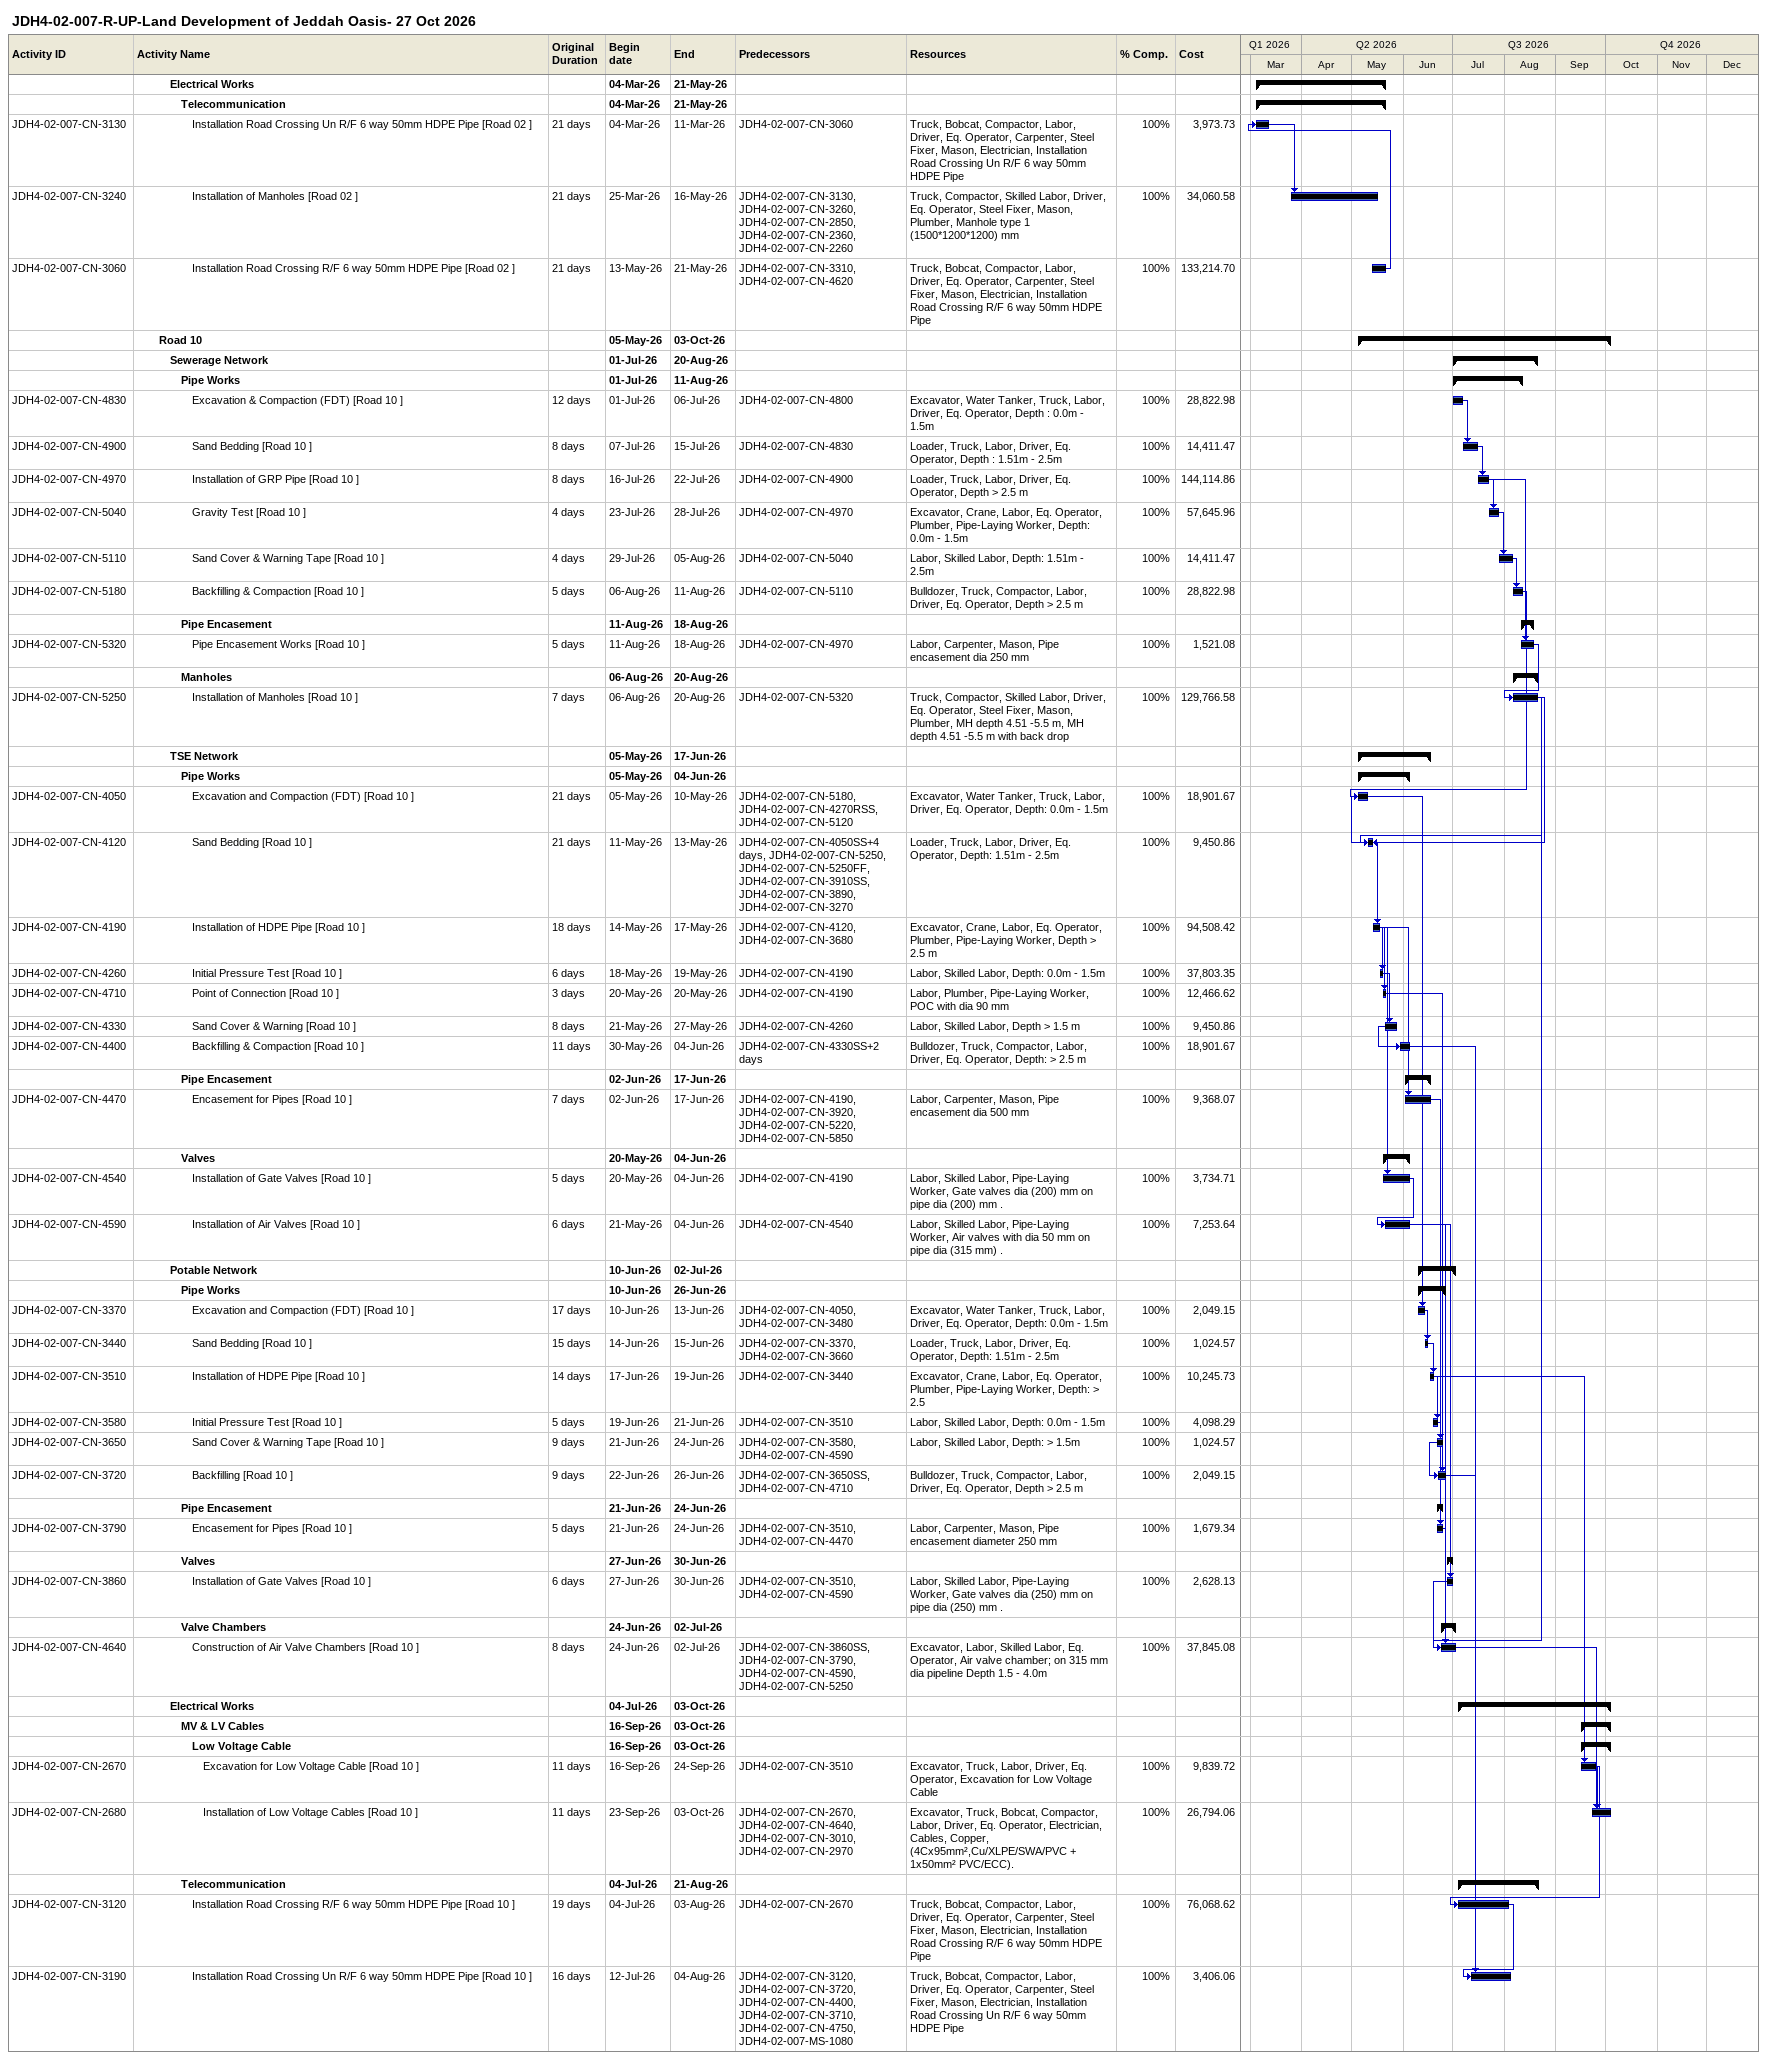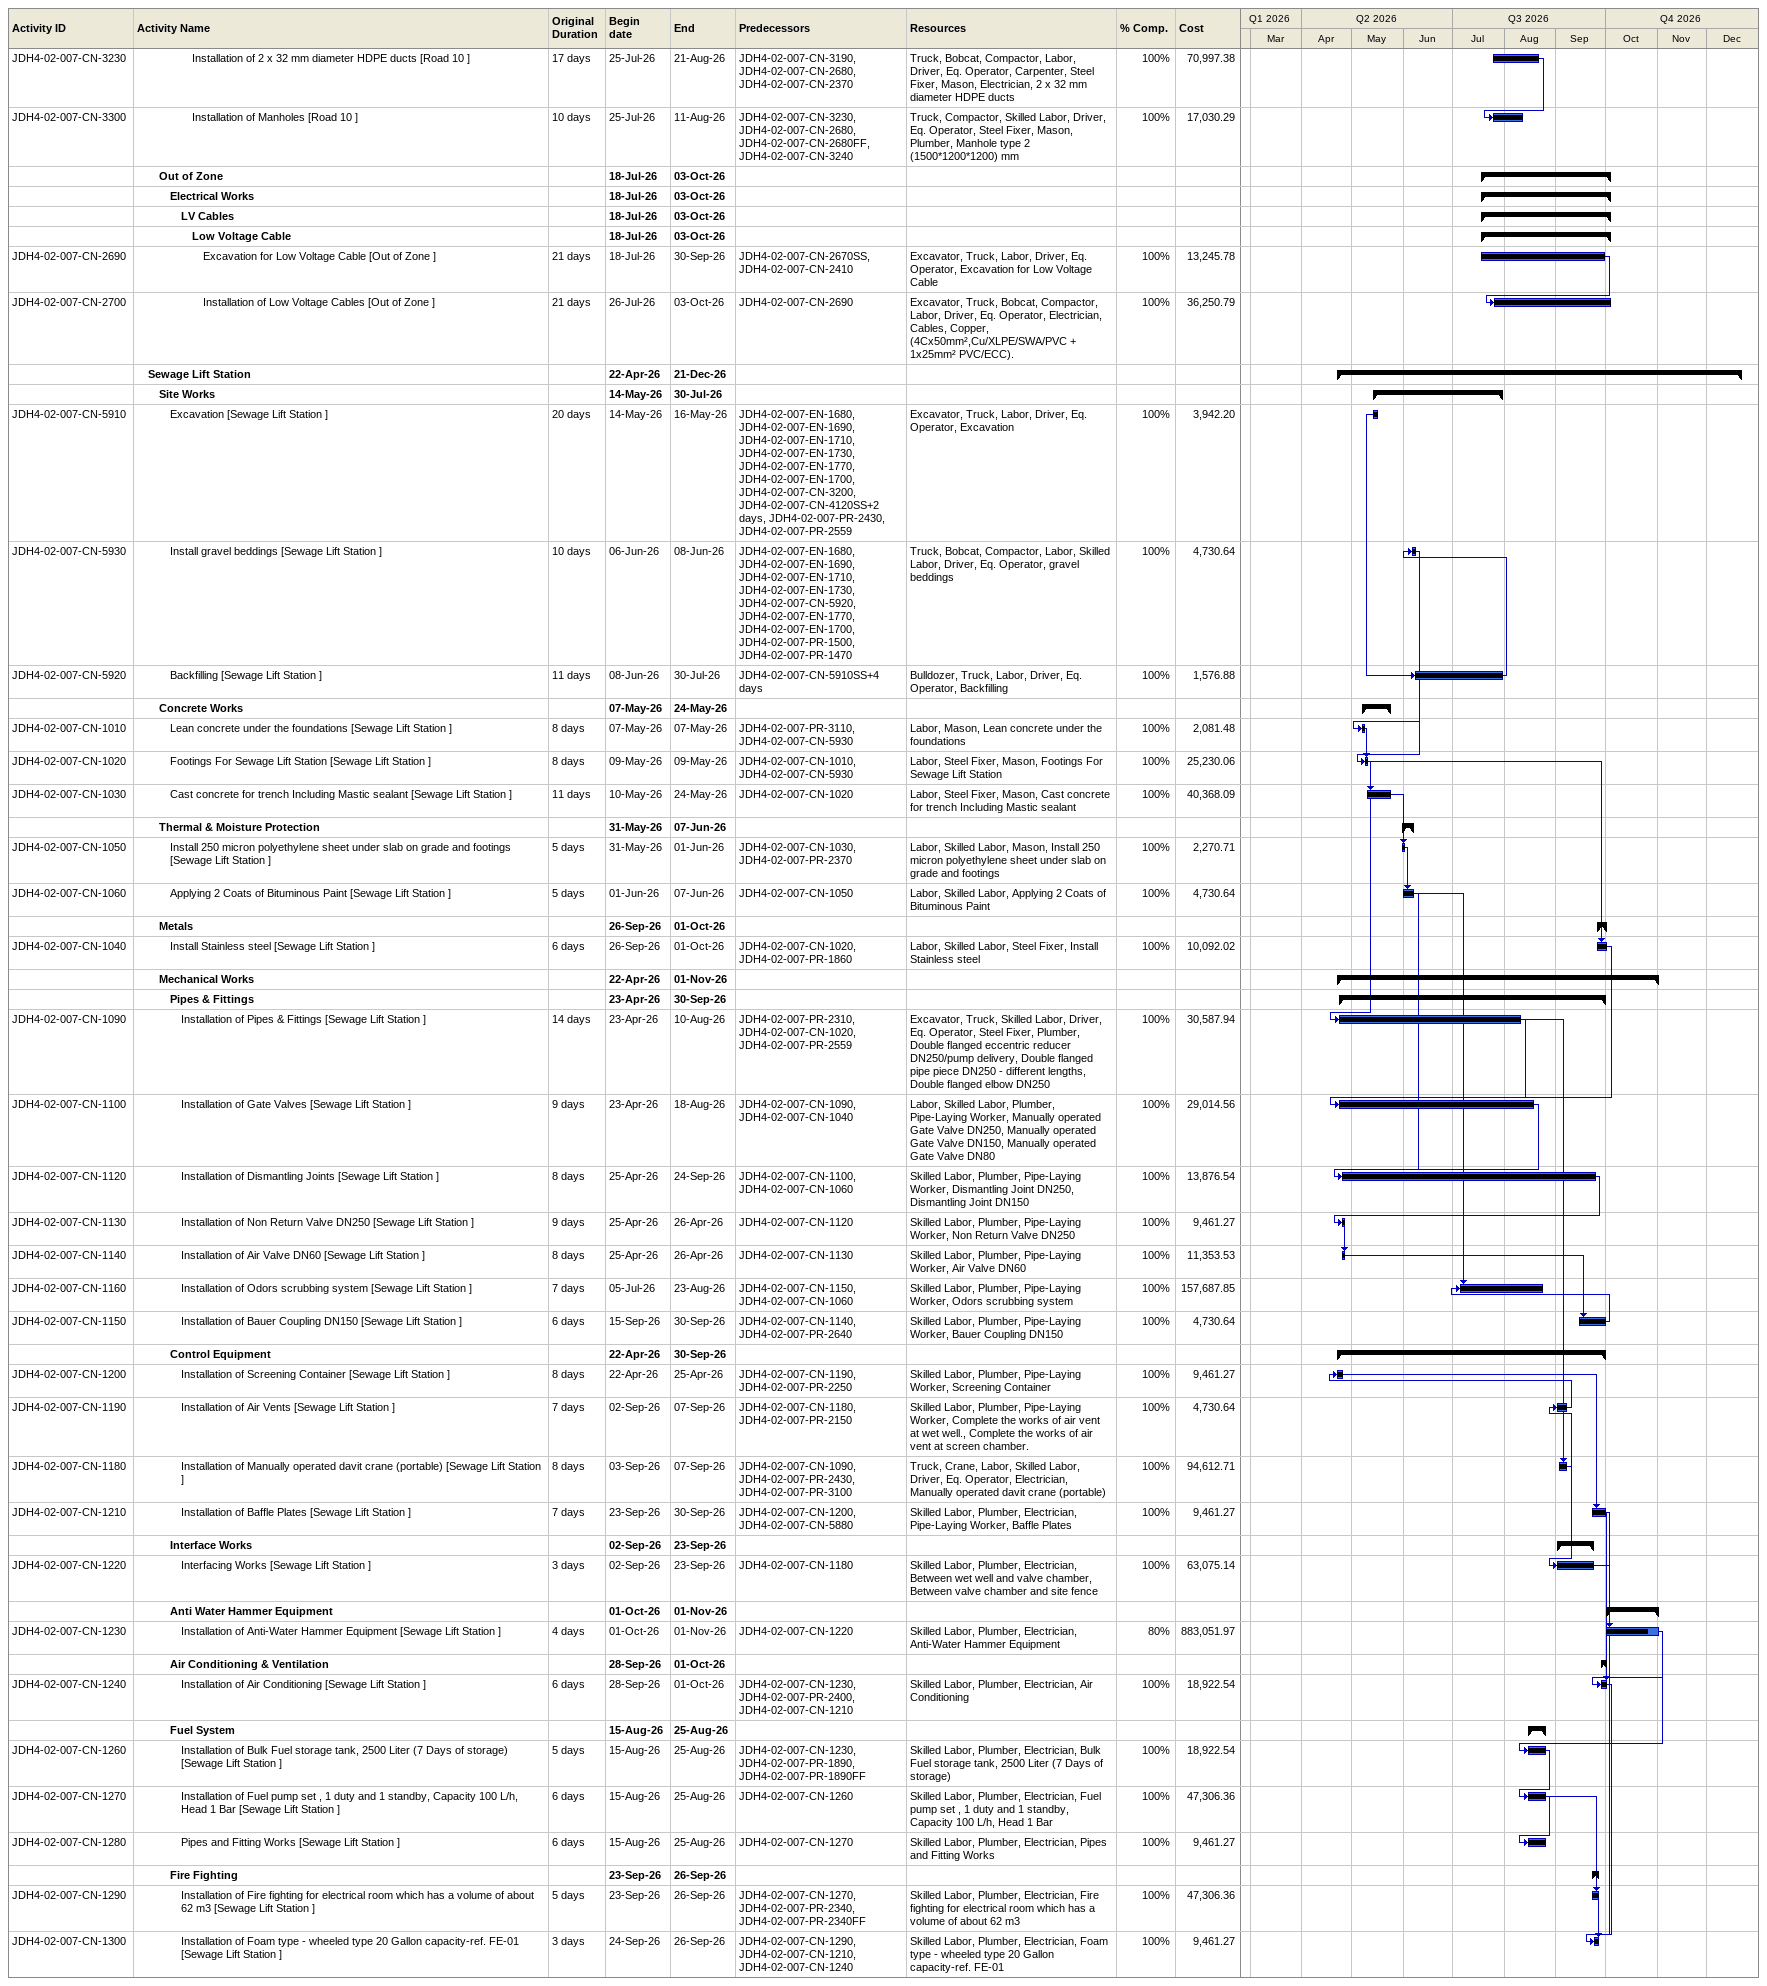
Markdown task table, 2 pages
JDH4-02-007-R-UP-Land Development of Jeddah Oasis- 27 Oct 2026

| ID | Level | Task | Original duration | Start | Finish | Predecessors | Resources | % complete | Cost |
|---|---|---|---|---|---|---|---|---|---|
|  | 4 | **Electrical Works** |  | 2026-03-04 | 2026-05-21 |  |  |  |  |
|  | 5 | **Telecommunication** |  | 2026-03-04 | 2026-05-21 |  |  |  |  |
| JDH4-02-007-CN-3130 | 6 | Installation Road Crossing Un R/F 6 way 50mm HDPE Pipe [Road 02 ] | 21d | 2026-03-04 | 2026-03-11 | JDH4-02-007-CN-3060 | Truck, Bobcat, Compactor, Labor, Driver, Eq. Operator, Carpenter, Steel Fixer, Mason, Electrician, Installation Road Crossing Un R/F 6 way 50mm HDPE Pipe | 100 | 3973.73 |
| JDH4-02-007-CN-3240 | 6 | Installation of Manholes [Road 02 ] | 21d | 2026-03-25 | 2026-05-16 | JDH4-02-007-CN-3130, JDH4-02-007-CN-3260, JDH4-02-007-CN-2850, JDH4-02-007-CN-2360, JDH4-02-007-CN-2260 | Truck, Compactor, Skilled Labor, Driver, Eq. Operator, Steel Fixer, Mason, Plumber, Manhole type 1 (1500*1200*1200) mm | 100 | 34060.58 |
| JDH4-02-007-CN-3060 | 6 | Installation Road Crossing R/F 6 way 50mm HDPE Pipe [Road 02 ] | 21d | 2026-05-13 | 2026-05-21 | JDH4-02-007-CN-3310, JDH4-02-007-CN-4620 | Truck, Bobcat, Compactor, Labor, Driver, Eq. Operator, Carpenter, Steel Fixer, Mason, Electrician, Installation Road Crossing R/F 6 way 50mm HDPE Pipe | 100 | 133214.70 |
|  | 3 | **Road 10** |  | 2026-05-05 | 2026-10-03 |  |  |  |  |
|  | 4 | **Sewerage Network** |  | 2026-07-01 | 2026-08-20 |  |  |  |  |
|  | 5 | **Pipe Works** |  | 2026-07-01 | 2026-08-11 |  |  |  |  |
| JDH4-02-007-CN-4830 | 6 | Excavation & Compaction (FDT) [Road 10 ] | 12d | 2026-07-01 | 2026-07-06 | JDH4-02-007-CN-4800 | Excavator, Water Tanker, Truck, Labor, Driver, Eq. Operator, Depth : 0.0m - 1.5m | 100 | 28822.98 |
| JDH4-02-007-CN-4900 | 6 | Sand Bedding [Road 10 ] | 8d | 2026-07-07 | 2026-07-15 | JDH4-02-007-CN-4830 | Loader, Truck, Labor, Driver, Eq. Operator, Depth : 1.51m - 2.5m | 100 | 14411.47 |
| JDH4-02-007-CN-4970 | 6 | Installation of GRP Pipe [Road 10 ] | 8d | 2026-07-16 | 2026-07-22 | JDH4-02-007-CN-4900 | Loader, Truck, Labor, Driver, Eq. Operator, Depth > 2.5 m | 100 | 144114.86 |
| JDH4-02-007-CN-5040 | 6 | Gravity Test [Road 10 ] | 4d | 2026-07-23 | 2026-07-28 | JDH4-02-007-CN-4970 | Excavator, Crane, Labor, Eq. Operator, Plumber, Pipe-Laying Worker, Depth: 0.0m - 1.5m | 100 | 57645.96 |
| JDH4-02-007-CN-5110 | 6 | Sand Cover & Warning Tape [Road 10 ] | 4d | 2026-07-29 | 2026-08-05 | JDH4-02-007-CN-5040 | Labor, Skilled Labor, Depth: 1.51m - 2.5m | 100 | 14411.47 |
| JDH4-02-007-CN-5180 | 6 | Backfilling & Compaction [Road 10 ] | 5d | 2026-08-06 | 2026-08-11 | JDH4-02-007-CN-5110 | Bulldozer, Truck, Compactor, Labor, Driver, Eq. Operator, Depth > 2.5 m | 100 | 28822.98 |
|  | 5 | **Pipe Encasement** |  | 2026-08-11 | 2026-08-18 |  |  |  |  |
| JDH4-02-007-CN-5320 | 6 | Pipe Encasement Works [Road 10 ] | 5d | 2026-08-11 | 2026-08-18 | JDH4-02-007-CN-4970 | Labor, Carpenter, Mason, Pipe encasement dia 250 mm | 100 | 1521.08 |
|  | 5 | **Manholes** |  | 2026-08-06 | 2026-08-20 |  |  |  |  |
| JDH4-02-007-CN-5250 | 6 | Installation of Manholes [Road 10 ] | 7d | 2026-08-06 | 2026-08-20 | JDH4-02-007-CN-5320 | Truck, Compactor, Skilled Labor, Driver, Eq. Operator, Steel Fixer, Mason, Plumber, MH depth 4.51 -5.5 m, MH depth 4.51 -5.5 m with back drop | 100 | 129766.58 |
|  | 4 | **TSE Network** |  | 2026-05-05 | 2026-06-17 |  |  |  |  |
|  | 5 | **Pipe Works** |  | 2026-05-05 | 2026-06-04 |  |  |  |  |
| JDH4-02-007-CN-4050 | 6 | Excavation and Compaction (FDT) [Road 10 ] | 21d | 2026-05-05 | 2026-05-10 | JDH4-02-007-CN-5180, JDH4-02-007-CN-4270RSS, JDH4-02-007-CN-5120 | Excavator, Water Tanker, Truck, Labor, Driver, Eq. Operator, Depth: 0.0m - 1.5m | 100 | 18901.67 |
| JDH4-02-007-CN-4120 | 6 | Sand Bedding [Road 10 ] | 21d | 2026-05-11 | 2026-05-13 | JDH4-02-007-CN-4050SS+4d, JDH4-02-007-CN-5250, JDH4-02-007-CN-5250FF, JDH4-02-007-CN-3910SS, JDH4-02-007-CN-3890, JDH4-02-007-CN-3270 | Loader, Truck, Labor, Driver, Eq. Operator, Depth: 1.51m - 2.5m | 100 | 9450.86 |
| JDH4-02-007-CN-4190 | 6 | Installation of HDPE Pipe [Road 10 ] | 18d | 2026-05-14 | 2026-05-17 | JDH4-02-007-CN-4120, JDH4-02-007-CN-3680 | Excavator, Crane, Labor, Eq. Operator, Plumber, Pipe-Laying Worker, Depth > 2.5 m | 100 | 94508.42 |
| JDH4-02-007-CN-4260 | 6 | Initial Pressure Test [Road 10 ] | 6d | 2026-05-18 | 2026-05-19 | JDH4-02-007-CN-4190 | Labor, Skilled Labor, Depth: 0.0m - 1.5m | 100 | 37803.35 |
| JDH4-02-007-CN-4710 | 6 | Point of Connection [Road 10 ] | 3d | 2026-05-20 | 2026-05-20 | JDH4-02-007-CN-4190 | Labor, Plumber, Pipe-Laying Worker, POC with dia 90 mm | 100 | 12466.62 |
| JDH4-02-007-CN-4330 | 6 | Sand Cover & Warning [Road 10 ] | 8d | 2026-05-21 | 2026-05-27 | JDH4-02-007-CN-4260 | Labor, Skilled Labor, Depth > 1.5 m | 100 | 9450.86 |
| JDH4-02-007-CN-4400 | 6 | Backfilling & Compaction [Road 10 ] | 11d | 2026-05-30 | 2026-06-04 | JDH4-02-007-CN-4330SS+2d | Bulldozer, Truck, Compactor, Labor, Driver, Eq. Operator, Depth: > 2.5 m | 100 | 18901.67 |
|  | 5 | **Pipe Encasement** |  | 2026-06-02 | 2026-06-17 |  |  |  |  |
| JDH4-02-007-CN-4470 | 6 | Encasement for Pipes [Road 10 ] | 7d | 2026-06-02 | 2026-06-17 | JDH4-02-007-CN-4190, JDH4-02-007-CN-3920, JDH4-02-007-CN-5220, JDH4-02-007-CN-5850 | Labor, Carpenter, Mason, Pipe encasement dia 500 mm | 100 | 9368.07 |
|  | 5 | **Valves** |  | 2026-05-20 | 2026-06-04 |  |  |  |  |
| JDH4-02-007-CN-4540 | 6 | Installation of Gate Valves [Road 10 ] | 5d | 2026-05-20 | 2026-06-04 | JDH4-02-007-CN-4190 | Labor, Skilled Labor, Pipe-Laying Worker, Gate valves dia (200) mm on pipe dia (200) mm . | 100 | 3734.71 |
| JDH4-02-007-CN-4590 | 6 | Installation of Air Valves [Road 10 ] | 6d | 2026-05-21 | 2026-06-04 | JDH4-02-007-CN-4540 | Labor, Skilled Labor, Pipe-Laying Worker, Air valves with dia 50 mm on pipe dia (315 mm) . | 100 | 7253.64 |
|  | 4 | **Potable Network** |  | 2026-06-10 | 2026-07-02 |  |  |  |  |
|  | 5 | **Pipe Works** |  | 2026-06-10 | 2026-06-26 |  |  |  |  |
| JDH4-02-007-CN-3370 | 6 | Excavation and Compaction (FDT) [Road 10 ] | 17d | 2026-06-10 | 2026-06-13 | JDH4-02-007-CN-4050, JDH4-02-007-CN-3480 | Excavator, Water Tanker, Truck, Labor, Driver, Eq. Operator, Depth: 0.0m - 1.5m | 100 | 2049.15 |
| JDH4-02-007-CN-3440 | 6 | Sand Bedding [Road 10 ] | 15d | 2026-06-14 | 2026-06-15 | JDH4-02-007-CN-3370, JDH4-02-007-CN-3660 | Loader, Truck, Labor, Driver, Eq. Operator, Depth: 1.51m - 2.5m | 100 | 1024.57 |
| JDH4-02-007-CN-3510 | 6 | Installation of HDPE Pipe [Road 10 ] | 14d | 2026-06-17 | 2026-06-19 | JDH4-02-007-CN-3440 | Excavator, Crane, Labor, Eq. Operator, Plumber, Pipe-Laying Worker, Depth: > 2.5 | 100 | 10245.73 |
| JDH4-02-007-CN-3580 | 6 | Initial Pressure Test [Road 10 ] | 5d | 2026-06-19 | 2026-06-21 | JDH4-02-007-CN-3510 | Labor, Skilled Labor, Depth: 0.0m - 1.5m | 100 | 4098.29 |
| JDH4-02-007-CN-3650 | 6 | Sand Cover & Warning Tape [Road 10 ] | 9d | 2026-06-21 | 2026-06-24 | JDH4-02-007-CN-3580, JDH4-02-007-CN-4590 | Labor, Skilled Labor, Depth: > 1.5m | 100 | 1024.57 |
| JDH4-02-007-CN-3720 | 6 | Backfilling [Road 10 ] | 9d | 2026-06-22 | 2026-06-26 | JDH4-02-007-CN-3650SS, JDH4-02-007-CN-4710 | Bulldozer, Truck, Compactor, Labor, Driver, Eq. Operator, Depth > 2.5 m | 100 | 2049.15 |
|  | 5 | **Pipe Encasement** |  | 2026-06-21 | 2026-06-24 |  |  |  |  |
| JDH4-02-007-CN-3790 | 6 | Encasement for Pipes [Road 10 ] | 5d | 2026-06-21 | 2026-06-24 | JDH4-02-007-CN-3510, JDH4-02-007-CN-4470 | Labor, Carpenter, Mason, Pipe encasement diameter 250 mm | 100 | 1679.34 |
|  | 5 | **Valves** |  | 2026-06-27 | 2026-06-30 |  |  |  |  |
| JDH4-02-007-CN-3860 | 6 | Installation of Gate Valves [Road 10 ] | 6d | 2026-06-27 | 2026-06-30 | JDH4-02-007-CN-3510, JDH4-02-007-CN-4590 | Labor, Skilled Labor, Pipe-Laying Worker, Gate valves dia (250) mm on pipe dia (250) mm . | 100 | 2628.13 |
|  | 5 | **Valve Chambers** |  | 2026-06-24 | 2026-07-02 |  |  |  |  |
| JDH4-02-007-CN-4640 | 6 | Construction of Air Valve Chambers [Road 10 ] | 8d | 2026-06-24 | 2026-07-02 | JDH4-02-007-CN-3860SS, JDH4-02-007-CN-3790, JDH4-02-007-CN-4590, JDH4-02-007-CN-5250 | Excavator, Labor, Skilled Labor, Eq. Operator, Air valve chamber; on 315 mm dia pipeline Depth 1.5 - 4.0m | 100 | 37845.08 |
|  | 4 | **Electrical Works** |  | 2026-07-04 | 2026-10-03 |  |  |  |  |
|  | 5 | **MV & LV Cables** |  | 2026-09-16 | 2026-10-03 |  |  |  |  |
|  | 6 | **Low Voltage Cable** |  | 2026-09-16 | 2026-10-03 |  |  |  |  |
| JDH4-02-007-CN-2670 | 7 | Excavation for Low Voltage Cable [Road 10 ] | 11d | 2026-09-16 | 2026-09-24 | JDH4-02-007-CN-3510 | Excavator, Truck, Labor, Driver, Eq. Operator, Excavation for Low Voltage Cable | 100 | 9839.72 |
| JDH4-02-007-CN-2680 | 7 | Installation of Low Voltage Cables [Road 10 ] | 11d | 2026-09-23 | 2026-10-03 | JDH4-02-007-CN-2670, JDH4-02-007-CN-4640, JDH4-02-007-CN-3010, JDH4-02-007-CN-2970 | Excavator, Truck, Bobcat, Compactor, Labor, Driver, Eq. Operator, Electrician, Cables, Copper, (4Cx95mm²,Cu/XLPE/SWA/PVC + 1x50mm² PVC/ECC). | 100 | 26794.06 |
|  | 5 | **Telecommunication** |  | 2026-07-04 | 2026-08-21 |  |  |  |  |
| JDH4-02-007-CN-3120 | 6 | Installation Road Crossing R/F 6 way 50mm HDPE Pipe [Road 10 ] | 19d | 2026-07-04 | 2026-08-03 | JDH4-02-007-CN-2670 | Truck, Bobcat, Compactor, Labor, Driver, Eq. Operator, Carpenter, Steel Fixer, Mason, Electrician, Installation Road Crossing R/F 6 way 50mm HDPE Pipe | 100 | 76068.62 |
| JDH4-02-007-CN-3190 | 6 | Installation Road Crossing Un R/F 6 way 50mm HDPE Pipe [Road 10 ] | 16d | 2026-07-12 | 2026-08-04 | JDH4-02-007-CN-3120, JDH4-02-007-CN-3720, JDH4-02-007-CN-4400, JDH4-02-007-CN-3710, JDH4-02-007-CN-4750, JDH4-02-007-MS-1080 | Truck, Bobcat, Compactor, Labor, Driver, Eq. Operator, Carpenter, Steel Fixer, Mason, Electrician, Installation Road Crossing Un R/F 6 way 50mm HDPE Pipe | 100 | 3406.06 |
| JDH4-02-007-CN-3230 | 6 | Installation of 2 x 32 mm diameter HDPE ducts [Road 10 ] | 17d | 2026-07-25 | 2026-08-21 | JDH4-02-007-CN-3190, JDH4-02-007-CN-2680, JDH4-02-007-CN-2370 | Truck, Bobcat, Compactor, Labor, Driver, Eq. Operator, Carpenter, Steel Fixer, Mason, Electrician, 2 x 32 mm diameter HDPE ducts | 100 | 70997.38 |
| JDH4-02-007-CN-3300 | 6 | Installation of Manholes [Road 10 ] | 10d | 2026-07-25 | 2026-08-11 | JDH4-02-007-CN-3230, JDH4-02-007-CN-2680, JDH4-02-007-CN-2680FF, JDH4-02-007-CN-3240 | Truck, Compactor, Skilled Labor, Driver, Eq. Operator, Steel Fixer, Mason, Plumber, Manhole type 2 (1500*1200*1200) mm | 100 | 17030.29 |
|  | 3 | **Out of Zone** |  | 2026-07-18 | 2026-10-03 |  |  |  |  |
|  | 4 | **Electrical Works** |  | 2026-07-18 | 2026-10-03 |  |  |  |  |
|  | 5 | **LV Cables** |  | 2026-07-18 | 2026-10-03 |  |  |  |  |
|  | 6 | **Low Voltage Cable** |  | 2026-07-18 | 2026-10-03 |  |  |  |  |
| JDH4-02-007-CN-2690 | 7 | Excavation for Low Voltage Cable [Out of Zone ] | 21d | 2026-07-18 | 2026-09-30 | JDH4-02-007-CN-2670SS, JDH4-02-007-CN-2410 | Excavator, Truck, Labor, Driver, Eq. Operator, Excavation for Low Voltage Cable | 100 | 13245.78 |
| JDH4-02-007-CN-2700 | 7 | Installation of Low Voltage Cables [Out of Zone ] | 21d | 2026-07-26 | 2026-10-03 | JDH4-02-007-CN-2690 | Excavator, Truck, Bobcat, Compactor, Labor, Driver, Eq. Operator, Electrician, Cables, Copper, (4Cx50mm²,Cu/XLPE/SWA/PVC + 1x25mm² PVC/ECC). | 100 | 36250.79 |
|  | 2 | **Sewage Lift Station** |  | 2026-04-22 | 2026-12-21 |  |  |  |  |
|  | 3 | **Site Works** |  | 2026-05-14 | 2026-07-30 |  |  |  |  |
| JDH4-02-007-CN-5910 | 4 | Excavation [Sewage Lift Station ] | 20d | 2026-05-14 | 2026-05-16 | JDH4-02-007-EN-1680, JDH4-02-007-EN-1690, JDH4-02-007-EN-1710, JDH4-02-007-EN-1730, JDH4-02-007-EN-1770, JDH4-02-007-EN-1700, JDH4-02-007-CN-3200, JDH4-02-007-CN-4120SS+2d, JDH4-02-007-PR-2430, JDH4-02-007-PR-2559 | Excavator, Truck, Labor, Driver, Eq. Operator, Excavation | 100 | 3942.20 |
| JDH4-02-007-CN-5930 | 4 | Install gravel beddings [Sewage Lift Station ] | 10d | 2026-06-06 | 2026-06-08 | JDH4-02-007-EN-1680, JDH4-02-007-EN-1690, JDH4-02-007-EN-1710, JDH4-02-007-EN-1730, JDH4-02-007-CN-5920, JDH4-02-007-EN-1770, JDH4-02-007-EN-1700, JDH4-02-007-PR-1500, JDH4-02-007-PR-1470 | Truck, Bobcat, Compactor, Labor, Skilled Labor, Driver, Eq. Operator, gravel beddings | 100 | 4730.64 |
| JDH4-02-007-CN-5920 | 4 | Backfilling [Sewage Lift Station ] | 11d | 2026-06-08 | 2026-07-30 | JDH4-02-007-CN-5910SS+4d | Bulldozer, Truck, Labor, Driver, Eq. Operator, Backfilling | 100 | 1576.88 |
|  | 3 | **Concrete Works** |  | 2026-05-07 | 2026-05-24 |  |  |  |  |
| JDH4-02-007-CN-1010 | 4 | Lean concrete under the foundations [Sewage Lift Station ] | 8d | 2026-05-07 | 2026-05-07 | JDH4-02-007-PR-3110, JDH4-02-007-CN-5930 | Labor, Mason, Lean concrete under the foundations | 100 | 2081.48 |
| JDH4-02-007-CN-1020 | 4 | Footings For Sewage Lift Station [Sewage Lift Station ] | 8d | 2026-05-09 | 2026-05-09 | JDH4-02-007-CN-1010, JDH4-02-007-CN-5930 | Labor, Steel Fixer, Mason, Footings For Sewage Lift Station | 100 | 25230.06 |
| JDH4-02-007-CN-1030 | 4 | Cast concrete for trench Including Mastic sealant [Sewage Lift Station ] | 11d | 2026-05-10 | 2026-05-24 | JDH4-02-007-CN-1020 | Labor, Steel Fixer, Mason, Cast concrete for trench Including Mastic sealant | 100 | 40368.09 |
|  | 3 | **Thermal & Moisture Protection** |  | 2026-05-31 | 2026-06-07 |  |  |  |  |
| JDH4-02-007-CN-1050 | 4 | Install 250 micron polyethylene sheet under slab on grade and footings [Sewage Lift Station ] | 5d | 2026-05-31 | 2026-06-01 | JDH4-02-007-CN-1030, JDH4-02-007-PR-2370 | Labor, Skilled Labor, Mason, Install 250 micron polyethylene sheet under slab on grade and footings | 100 | 2270.71 |
| JDH4-02-007-CN-1060 | 4 | Applying 2 Coats of Bituminous Paint [Sewage Lift Station ] | 5d | 2026-06-01 | 2026-06-07 | JDH4-02-007-CN-1050 | Labor, Skilled Labor, Applying 2 Coats of Bituminous Paint | 100 | 4730.64 |
|  | 3 | **Metals** |  | 2026-09-26 | 2026-10-01 |  |  |  |  |
| JDH4-02-007-CN-1040 | 4 | Install Stainless steel [Sewage Lift Station ] | 6d | 2026-09-26 | 2026-10-01 | JDH4-02-007-CN-1020, JDH4-02-007-PR-1860 | Labor, Skilled Labor, Steel Fixer, Install Stainless steel | 100 | 10092.02 |
|  | 3 | **Mechanical Works** |  | 2026-04-22 | 2026-11-01 |  |  |  |  |
|  | 4 | **Pipes & Fittings** |  | 2026-04-23 | 2026-09-30 |  |  |  |  |
| JDH4-02-007-CN-1090 | 5 | Installation of Pipes & Fittings [Sewage Lift Station ] | 14d | 2026-04-23 | 2026-08-10 | JDH4-02-007-PR-2310, JDH4-02-007-CN-1020, JDH4-02-007-PR-2559 | Excavator, Truck, Skilled Labor, Driver, Eq. Operator, Steel Fixer, Plumber, Double flanged eccentric reducer DN250/pump delivery, Double flanged pipe piece DN250 - different lengths, Double flanged elbow DN250 | 100 | 30587.94 |
| JDH4-02-007-CN-1100 | 5 | Installation of Gate Valves [Sewage Lift Station ] | 9d | 2026-04-23 | 2026-08-18 | JDH4-02-007-CN-1090, JDH4-02-007-CN-1040 | Labor, Skilled Labor, Plumber, Pipe-Laying Worker, Manually operated Gate Valve DN250, Manually operated Gate Valve DN150, Manually operated Gate Valve DN80 | 100 | 29014.56 |
| JDH4-02-007-CN-1120 | 5 | Installation of Dismantling Joints [Sewage Lift Station ] | 8d | 2026-04-25 | 2026-09-24 | JDH4-02-007-CN-1100, JDH4-02-007-CN-1060 | Skilled Labor, Plumber, Pipe-Laying Worker, Dismantling Joint DN250, Dismantling Joint DN150 | 100 | 13876.54 |
| JDH4-02-007-CN-1130 | 5 | Installation of Non Return Valve DN250 [Sewage Lift Station ] | 9d | 2026-04-25 | 2026-04-26 | JDH4-02-007-CN-1120 | Skilled Labor, Plumber, Pipe-Laying Worker, Non Return Valve DN250 | 100 | 9461.27 |
| JDH4-02-007-CN-1140 | 5 | Installation of Air Valve DN60 [Sewage Lift Station ] | 8d | 2026-04-25 | 2026-04-26 | JDH4-02-007-CN-1130 | Skilled Labor, Plumber, Pipe-Laying Worker, Air Valve DN60 | 100 | 11353.53 |
| JDH4-02-007-CN-1160 | 5 | Installation of Odors scrubbing system [Sewage Lift Station ] | 7d | 2026-07-05 | 2026-08-23 | JDH4-02-007-CN-1150, JDH4-02-007-CN-1060 | Skilled Labor, Plumber, Pipe-Laying Worker, Odors scrubbing system | 100 | 157687.85 |
| JDH4-02-007-CN-1150 | 5 | Installation of Bauer Coupling DN150 [Sewage Lift Station ] | 6d | 2026-09-15 | 2026-09-30 | JDH4-02-007-CN-1140, JDH4-02-007-PR-2640 | Skilled Labor, Plumber, Pipe-Laying Worker, Bauer Coupling DN150 | 100 | 4730.64 |
|  | 4 | **Control Equipment** |  | 2026-04-22 | 2026-09-30 |  |  |  |  |
| JDH4-02-007-CN-1200 | 5 | Installation of Screening Container [Sewage Lift Station ] | 8d | 2026-04-22 | 2026-04-25 | JDH4-02-007-CN-1190, JDH4-02-007-PR-2250 | Skilled Labor, Plumber, Pipe-Laying Worker, Screening Container | 100 | 9461.27 |
| JDH4-02-007-CN-1190 | 5 | Installation of Air Vents [Sewage Lift Station ] | 7d | 2026-09-02 | 2026-09-07 | JDH4-02-007-CN-1180, JDH4-02-007-PR-2150 | Skilled Labor, Plumber, Pipe-Laying Worker, Complete the works of air vent at wet well., Complete the works of air vent at screen chamber. | 100 | 4730.64 |
| JDH4-02-007-CN-1180 | 5 | Installation of Manually operated davit crane (portable) [Sewage Lift Station ] | 8d | 2026-09-03 | 2026-09-07 | JDH4-02-007-CN-1090, JDH4-02-007-PR-2430, JDH4-02-007-PR-3100 | Truck, Crane, Labor, Skilled Labor, Driver, Eq. Operator, Electrician, Manually operated davit crane (portable) | 100 | 94612.71 |
| JDH4-02-007-CN-1210 | 5 | Installation of Baffle Plates [Sewage Lift Station ] | 7d | 2026-09-23 | 2026-09-30 | JDH4-02-007-CN-1200, JDH4-02-007-CN-5880 | Skilled Labor, Plumber, Electrician, Pipe-Laying Worker, Baffle Plates | 100 | 9461.27 |
|  | 4 | **Interface Works** |  | 2026-09-02 | 2026-09-23 |  |  |  |  |
| JDH4-02-007-CN-1220 | 5 | Interfacing Works [Sewage Lift Station ] | 3d | 2026-09-02 | 2026-09-23 | JDH4-02-007-CN-1180 | Skilled Labor, Plumber, Electrician, Between wet well and valve chamber, Between valve chamber and site fence | 100 | 63075.14 |
|  | 4 | **Anti Water Hammer Equipment** |  | 2026-10-01 | 2026-11-01 |  |  |  |  |
| JDH4-02-007-CN-1230 | 5 | Installation of Anti-Water Hammer Equipment [Sewage Lift Station ] | 4d | 2026-10-01 | 2026-11-01 | JDH4-02-007-CN-1220 | Skilled Labor, Plumber, Electrician, Anti-Water Hammer Equipment | 80 | 883051.97 |
|  | 4 | **Air Conditioning & Ventilation** |  | 2026-09-28 | 2026-10-01 |  |  |  |  |
| JDH4-02-007-CN-1240 | 5 | Installation of Air Conditioning [Sewage Lift Station ] | 6d | 2026-09-28 | 2026-10-01 | JDH4-02-007-CN-1230, JDH4-02-007-PR-2400, JDH4-02-007-CN-1210 | Skilled Labor, Plumber, Electrician, Air Conditioning | 100 | 18922.54 |
|  | 4 | **Fuel System** |  | 2026-08-15 | 2026-08-25 |  |  |  |  |
| JDH4-02-007-CN-1260 | 5 | Installation of Bulk Fuel storage tank, 2500 Liter (7 Days of storage) [Sewage Lift Station ] | 5d | 2026-08-15 | 2026-08-25 | JDH4-02-007-CN-1230, JDH4-02-007-PR-1890, JDH4-02-007-PR-1890FF | Skilled Labor, Plumber, Electrician, Bulk Fuel storage tank, 2500 Liter (7 Days of storage) | 100 | 18922.54 |
| JDH4-02-007-CN-1270 | 5 | Installation of Fuel pump set , 1 duty and 1 standby, Capacity 100 L/h, Head 1 Bar [Sewage Lift Station ] | 6d | 2026-08-15 | 2026-08-25 | JDH4-02-007-CN-1260 | Skilled Labor, Plumber, Electrician, Fuel pump set , 1 duty and 1 standby, Capacity 100 L/h, Head 1 Bar | 100 | 47306.36 |
| JDH4-02-007-CN-1280 | 5 | Pipes and Fitting Works [Sewage Lift Station ] | 6d | 2026-08-15 | 2026-08-25 | JDH4-02-007-CN-1270 | Skilled Labor, Plumber, Electrician, Pipes and Fitting Works | 100 | 9461.27 |
|  | 4 | **Fire Fighting** |  | 2026-09-23 | 2026-09-26 |  |  |  |  |
| JDH4-02-007-CN-1290 | 5 | Installation of Fire fighting for electrical room which has a volume of about 62 m3 [Sewage Lift Station ] | 5d | 2026-09-23 | 2026-09-26 | JDH4-02-007-CN-1270, JDH4-02-007-PR-2340, JDH4-02-007-PR-2340FF | Skilled Labor, Plumber, Electrician, Fire fighting for electrical room which has a volume of about 62 m3 | 100 | 47306.36 |
| JDH4-02-007-CN-1300 | 5 | Installation of Foam type - wheeled type 20 Gallon capacity-ref. FE-01 [Sewage Lift Station ] | 3d | 2026-09-24 | 2026-09-26 | JDH4-02-007-CN-1290, JDH4-02-007-CN-1210, JDH4-02-007-CN-1240 | Skilled Labor, Plumber, Electrician, Foam type - wheeled type 20 Gallon capacity-ref. FE-01 | 100 | 9461.27 |
